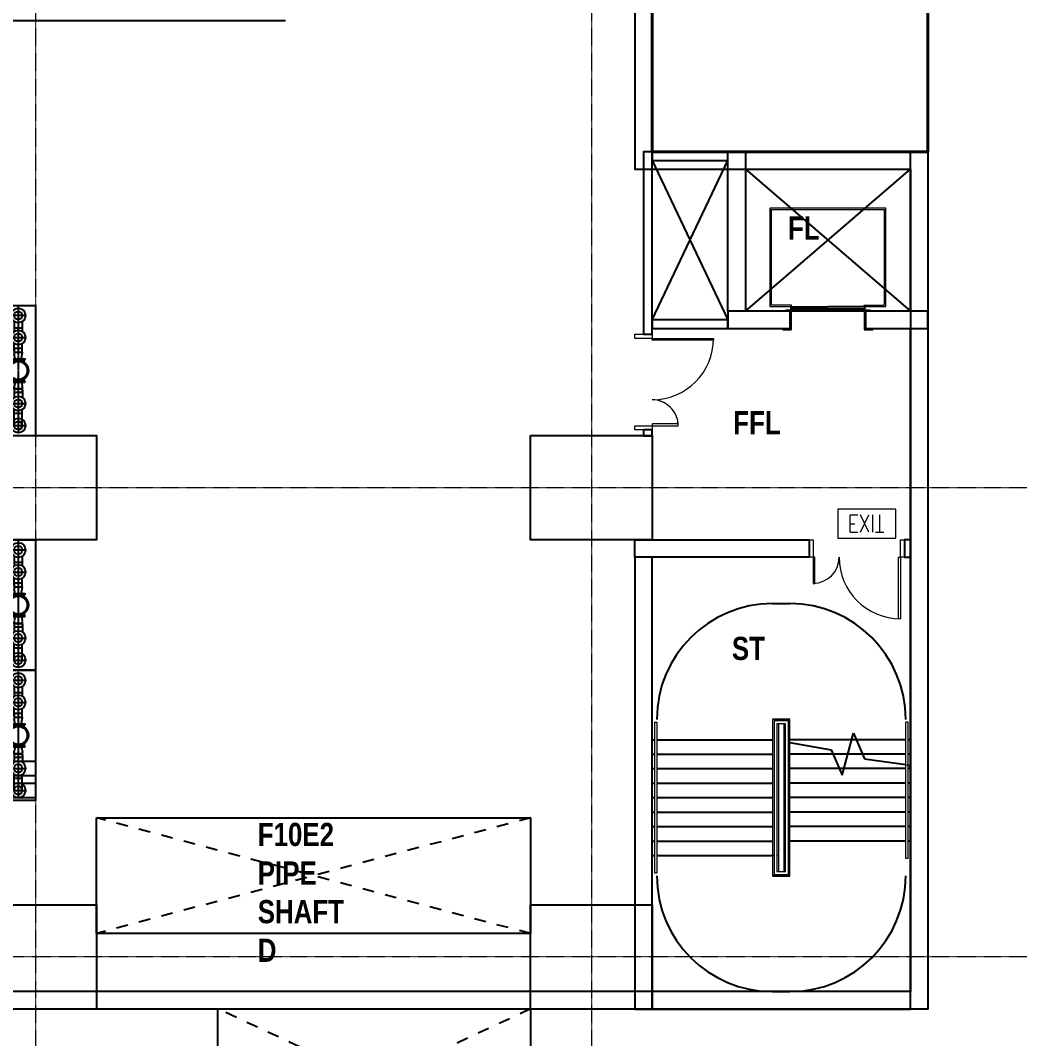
# Model space of a CAD drawing. Header units: millimetres. Extents: x -635893 to 717484, y -2208734 to -1510957.
# Drawn here: x -86708 to -69447, y -1640569 to -1622986 of the extents above; entities that cross this region are included whole.
import ezdxf
from ezdxf.enums import TextEntityAlignment as Align

# ---------------------------------------------------------------- set-up
doc = ezdxf.new("R2010")
doc.units = ezdxf.units.MM
for name, pattern in [('Hidden 2', [400, 200, -200]), ('IDA - Grid Line', [3500, 2000, -500, 500, -500]), ('XFM1Q40$0$CENTER2', [1.125, 0.75, -0.125, 0.125, -0.125])]:
    doc.linetypes.add(name, pattern=pattern)
for name, color, linetype in [('0-CHR-中溫', 30, 'Continuous'), ('0-CHS-中溫', 3, 'Continuous'), ('000_CTCI_CSA', 7, 'Continuous'), ('XFM1P40$0$$0$M-PIPE-TEXT-ARROR', 250, 'Continuous'), ('XFM1Q40$0$M-FOUN-LINE', 2, 'Continuous'), ('XFM1Q40$0$M-PIPE-CHWR13', 94, 'Continuous'), ('XFM1Q40$0$M-PIPE-CHWR13_CL', 93, 'XFM1Q40$0$CENTER2'), ('XFM1Q40$0$M-PIPE-CHWS5', 160, 'Continuous'), ('XFM1Q40$0$M-PIPE-CHWS5_CL', 161, 'XFM1Q40$0$CENTER2'), ('XFM1Q40$0$M-PIPE-VAVE', 2, 'Continuous'), ('XFM1Q40$0$M-PIPE-WWR28', 22, 'Continuous'), ('XFM1Q40$0$M-PIPE-WWS35', 10, 'Continuous')]:
    doc.layers.add(name, color=color, linetype=linetype)
for name, color, linetype, lineweight, true_color in [('A-_--------_-D0-2', 4, 'Continuous', 18, 0x00ffff), ('A-_DOOR----_E-1', 4, 'Continuous', 9, 0x00ffff), ('A-_RALG----_E1-1', 4, 'Continuous', 9, 0x00ffff), ('A-_RALG----_E3-1', 4, 'Continuous', 9, 0x00ffff)]:
    doc.layers.add(name, color=color, linetype=linetype, lineweight=lineweight, true_color=true_color)
doc.layers.add('A-_ANOTGRID_E', color=7, linetype='Continuous', lineweight=9)
doc.layers.add('A-_DOOR----_E', color=7, linetype='Continuous', lineweight=9)
doc.styles.add('Site Area', font='arial.ttf', dxfattribs={"width": 0.8})
doc.styles.add('XFM1P40$0$$0$aa-txt', font='isocp.shx', dxfattribs={"bigfont": 'chineset.shx'})
doc.styles.add('XFM1Q40$0$aa-txt', font='isocp.shx', dxfattribs={"bigfont": 'chineset.shx'})
doc.dimstyles.new('XFM1P40$0$$0$adim-200', dxfattribs={"dimscale": 200, "dimtxt": 0.3, "dimasz": 2.5, "dimexe": 0.1, "dimexo": 0.5, "dimgap": 0.15, "dimtad": 0, "dimdec": 4, "dimzin": 3, "dimdsep": 46, "dimtxsty": 'XFM1P40$0$$0$aa-txt', "dimcen": 2.5, "dimclrd": 256, "dimclre": 256, "dimclrt": 256, "dimadec": 0, "dimazin": 0, "dimtfac": 1, "dimtdec": 4, "dimtmove": 0, "dimatfit": 3, "dimfxl": 1, "dimtolj": 1, "dimtzin": 0, "dimarcsym": 0})

# ---------------------------------------------------------------- blocks, each defined once
blk = doc.blocks.new('IDA - F - DoubleUnbalanced - Swing - 1650L X 2200H - DOOR TYPE - FIRE RATING-8452598-PROBE 10B - LEVEL 6 LAYOUT PLAN')
at = {"layer": 'A-_DOOR----_E', "color": 252}
for p, q in [((-520, 150), (-450, 150)), ((-520, -150), (-520, 150)), ((-450, 150), (-450, -150)), ((1060, 150), (1130, 150)), ((1060, -150), (1060, 150)), ((1130, 150), (1130, -150)), ((-450, -150), (-520, -150)), ((-450, -150), (-450, -600)), ((-418, -150), (-450, -150)), ((-418, -600), (-418, -150)), ((1028, -150), (1060, -150)), ((1028, -1210), (1028, -150)), ((1060, -150), (1060, -1210)), ((1130, -150), (1060, -150)), ((-450, -600), (-418, -600)), ((1060, -1210), (1028, -1210))]:
    blk.add_line(p, q, dxfattribs=at)
for centre, radius, start, end in [((-450, -150), 450, 270, 0), ((-450, -150), 450, 270, 360), ((1060, -150), 1060, 180, 270), ((1060, -150), 1060, 180, 270)]:
    blk.add_arc(centre, radius, start, end, dxfattribs=at)
blk = doc.blocks.new('IDA - Exit Sign V2 - IDA - Exit Sign - One Side-9543781-2ND STOREY')
at = {"layer": 'A-_--------_-D0-2', "color": 252}
for p, q in [((-500, -650), (-500, -150)), ((-500, -150), (500, -150)), ((500, -150), (500, -650)), ((-290, -250), (-160, -250)), ((-290, -250), (-290, -550)), ((30, -250), (-110, -550)), ((-110, -250), (30, -550)), ((100, -250), (100, -550)), ((150, -250), (290, -250)), ((220, -250), (220, -550)), ((-290, -393), (-210, -393)), ((500, -650), (-500, -650)), ((-290, -550), (-160, -550))]:
    blk.add_line(p, q, dxfattribs=at)
blk = doc.blocks.new('IDA - Elevator Door - 1300L X 2200H - 2hr-13934193-FAB - LEVEL 4 LAYOUT PLAN')
at = {"layer": 'A-_DOOR----_E', "color": 252}
for p, q in [((-1000, 1930), (-1000, 230)), ((1000, 1930), (-1000, 1930)), ((-975, 1905), (975, 1905)), ((-975, 255), (-975, 1905)), ((975, 1905), (975, 255)), ((1000, 230), (1000, 1930)), ((-1000, 230), (-630, 230)), ((-630, 255), (-975, 255)), ((-650, 230), (0, 230)), ((0, 205), (-650, 205)), ((-650, 190), (-2, 190)), ((-630, 230), (-630, 255)), ((650, 230), (0, 230)), ((0, 205), (650, 205)), ((2, 190), (650, 190)), ((630, 255), (975, 255)), ((630, 230), (630, 255)), ((975, 230), (630, 230)), ((630, 230), (1000, 230)), ((730, 165), (-730, 165)), ((-730, 165), (-730, 155)), ((-630, 155), (-730, 155)), ((-730, 155), (-730, 150)), ((-2, 165), (-650, 165)), ((-630, -165), (-630, 155)), ((-630, 150), (630, 150)), ((650, 165), (2, 165)), ((730, 155), (630, 155)), ((630, 155), (630, -165)), ((730, 155), (730, 165)), ((730, 150), (730, 155)), ((-780, -150), (-780, -165)), ((-780, -165), (-780, -150)), ((-775, -170), (-635, -170)), ((635, -170), (775, -170)), ((780, -165), (780, -150)), ((780, -150), (780, -165))]:
    blk.add_line(p, q, dxfattribs=at)
for centre, start, end in [((-775, -165), 180, 270), ((-775, -165), 180, 255), ((-635, -165), 270, 360), ((635, -165), 180, 270), ((775, -165), 270, 360), ((775, -165), 285, 0)]:
    blk.add_arc(centre, 5, start, end, dxfattribs=at)
blk = doc.blocks.new('PIPE SHAFT')
at = {"color": 252, "linetype": 'Hidden 2'}
for p, q in [((140299, -1747012, 0), (132799, -1745012, 0)), ((140299, -1745012, 0), (132799, -1747012, 0)), ((140300, -1750812, 0), (134900, -1748313, 0)), ((140300, -1748313, 0), (134900, -1750812, 0))]:
    blk.add_line(p, q, dxfattribs=at)
at = {"color": 252, "elevation": 0}
for points in [[(132799, -1745012), (140299, -1745012), (140299, -1747012), (132799, -1747012)], [(134900, -1748313), (140300, -1748313), (140300, -1750812), (134900, -1750812)]]:
    blk.add_lwpolyline(points, close=True, dxfattribs=at)
at = {"color": 252, "insert": (135587, -1745099, 0), "char_height": 400, "attachment_point": 1, "style": 'Site Area'}
blk.add_mtext_dynamic_manual_height_columns('{\\fArial|b1|i0|c0|p34;F10E2\\PPIPE\\PSHAFT \\PD}', width=3359.3, gutter_width=24255, heights=[0], dxfattribs=at)
blk = doc.blocks.new('XFM1Q40$0$R5-4')
at = {"color": 30}
for p, q in [((-5.7, 0), (-5.7, -1.6)), ((-5.7, 0), (5.7, 0)), ((-7.1, -12.7), (-7.1, -10.4)), ((7.1, -12.7), (-7.1, -12.7)), ((-5.9, -3.6), (-6.9, -8.5)), ((5.7, 0), (5.7, -1.6)), ((5.9, -3.6), (6.9, -8.5)), ((7.1, -12.7), (7.1, -10.4))]:
    blk.add_line(p, q, dxfattribs=at)
for centre, start, end in [((2.9, -10.4), 168.8131, 180), ((-15.7, -1.6), 348.8131, 0), ((15.7, -1.6), 180, 191.1869), ((-2.9, -10.4), 0, 11.1869)]:
    blk.add_arc(centre, 10, start, end, dxfattribs=at)
blk = doc.blocks.new('MT WATER')
at = {"layer": 'XFM1Q40$0$M-FOUN-LINE', "elevation": 0}
blk.add_lwpolyline([(-108645, -1636457), (-108645, -1634207), (-108045, -1634207), (-108045, -1636457)], close=True, dxfattribs=at)
at = {"layer": 'XFM1Q40$0$M-PIPE-CHWR13', "color": 30}
for p, q in [((-108416, -1634994, 0), (-108416, -1634869, 0)), ((-108274, -1634994, 0), (-108274, -1634869, 0)), ((-108416, -1635669, 0), (-108416, -1635793, 0)), ((-108273, -1635669, 0), (-108273, -1635793, 0))]:
    blk.add_line(p, q, dxfattribs=at)
at = {"layer": 'XFM1Q40$0$M-PIPE-CHWR13', "color": 30, "elevation": 0}
for points in [[(-108416, -1635016), (-108274, -1635016), (-108274, -1634954), (-108416, -1634954)], [(-108273, -1635649), (-108416, -1635649), (-108416, -1635708), (-108273, -1635708)]]:
    blk.add_lwpolyline(points, close=True, dxfattribs=at)
at = {"layer": 'XFM1Q40$0$M-PIPE-CHWR13', "color": 30}
blk.add_circle((-108345, -1634762, 0), 70.7, dxfattribs=at)
at = {"layer": 'XFM1Q40$0$M-PIPE-CHWR13_CL'}
blk.add_line((-108345, -1634636, 0), (-108345, -1636025, 0), dxfattribs=at)
at = {"layer": 'XFM1Q40$0$M-PIPE-CHWR13_CL', "color": 30}
for p, q in [((-108459, -1634762, 0), (-108231, -1634762, 0)), ((-108459, -1635902, 0), (-108231, -1635902, 0))]:
    blk.add_line(p, q, dxfattribs=at)
at = {"layer": 'XFM1Q40$0$M-PIPE-CHWS5', "color": 3}
for p, q in [((-108416, -1634488, 0), (-108416, -1634658, 0)), ((-108416, -1634594, 0), (-108274, -1634594, 0)), ((-108274, -1634488, 0), (-108274, -1634658, 0)), ((-108416, -1636282, 0), (-108416, -1636012, 0)), ((-108274, -1636282, 0), (-108274, -1636012, 0)), ((-108416, -1636071, 0), (-108274, -1636071, 0))]:
    blk.add_line(p, q, dxfattribs=at)
for centre in [(-108345, -1634382, 0), (-108345, -1636282, 0)]:
    blk.add_circle(centre, 70.7, dxfattribs=at)
at = {"layer": 'XFM1Q40$0$M-PIPE-CHWS5_CL', "color": 3}
for p, q in [((-108345, -1634229, 0), (-108345, -1634636, 0)), ((-108206, -1634382, 0), (-108485, -1634382, 0)), ((-108345, -1636028, 0), (-108345, -1636394, 0)), ((-108487, -1636282, 0), (-108204, -1636282, 0))]:
    blk.add_line(p, q, dxfattribs=at)
at = {"layer": 'XFM1Q40$0$M-PIPE-VAVE', "elevation": 0}
for points in [[(-108231, -1635156), (-108459, -1635156), (-108459, -1635133), (-108231, -1635133)], [(-108450, -1635158), (-108450, -1635173), (-108240, -1635173), (-108240, -1635158)], [(-108231, -1635508), (-108459, -1635508), (-108459, -1635532), (-108231, -1635532)], [(-108450, -1635506), (-108450, -1635491), (-108240, -1635491), (-108240, -1635506)]]:
    blk.add_lwpolyline(points, close=True, dxfattribs=at)
at = {"layer": 'XFM1Q40$0$M-PIPE-VAVE'}
for centre, radius in [((-108345, -1634382, 0), 127), ((-108345, -1634762, 0), 127), ((-108345, -1635332, 0), 175), ((-108345, -1635332, 0), 156), ((-108345, -1635902, 0), 127), ((-108345, -1636282, 0), 127)]:
    blk.add_circle(centre, radius, dxfattribs=at)
at = {"layer": 'XFM1Q40$0$M-PIPE-WWR28', "color": 30}
blk.add_line((-108274, -1634762, 0), (-108274, -1634762, 0), dxfattribs=at)
blk.add_circle((-108345, -1635902, 0), 70.7, dxfattribs=at)
at = {"layer": 'XFM1Q40$0$M-PIPE-WWS35'}
blk.add_arc((-108345, -1636282, 0), 70.7, 270, 90, dxfattribs=at)
at = {"layer": 'XFM1Q40$0$M-PIPE-CHWR13', "color": 30, "xscale": 10, "yscale": 10, "zscale": 10, "rotation": 180}
blk.add_blockref('XFM1Q40$0$R5-4', (-108345, -1635143, 0), dxfattribs=at)
at = {"layer": 'XFM1Q40$0$M-PIPE-CHWR13', "xscale": -10, "yscale": 10, "zscale": 10}
blk.add_blockref('XFM1Q40$0$R5-4', (-108344, -1635522, 0), dxfattribs=at)
at = {"layer": 'XFM1Q40$0$M-FOUN-LINE', "style": 'XFM1Q40$0$aa-txt', "width": 0.8}
blk.add_text('150A', height=75, rotation=270, dxfattribs=at).set_placement((-108591, -1636212, 0), align=Align.MIDDLE_CENTER)
blk = doc.blocks.new('LT WATER')
at = {"color": 4}
for p, q in [((-108416, -1632766, 0), (-108274, -1632766, 0)), ((-108416, -1632766, 0), (-108416, -1632788, 0)), ((-108404, -1632857, 0), (-108414, -1632808, 0)), ((-108402, -1632893, 0), (-108402, -1632876, 0)), ((-108288, -1632893, 0), (-108402, -1632893, 0)), ((-108288, -1632893, 0), (-108288, -1632876, 0)), ((-108286, -1632857, 0), (-108276, -1632808, 0)), ((-108274, -1632766, 0), (-108274, -1632788, 0)), ((-108415, -1633399, 0), (-108415, -1633377, 0)), ((-108415, -1633399, 0), (-108273, -1633399, 0)), ((-108403, -1633308, 0), (-108413, -1633357, 0)), ((-108401, -1633272, 0), (-108401, -1633289, 0)), ((-108287, -1633272, 0), (-108401, -1633272, 0)), ((-108287, -1633272, 0), (-108287, -1633289, 0)), ((-108285, -1633308, 0), (-108275, -1633357, 0)), ((-108273, -1633399, 0), (-108273, -1633377, 0))]:
    blk.add_line(p, q, dxfattribs=at)
for centre, start, end in [((-108316, -1632788, 0), 180, 191.1869), ((-108502, -1632876, 0), 0, 11.1869), ((-108188, -1632876, 0), 168.8131, 180), ((-108374, -1632788, 0), 348.8131, 0), ((-108315, -1633377, 0), 168.8131, 180), ((-108501, -1633289, 0), 348.8131, 0), ((-108187, -1633289, 0), 180, 191.1869), ((-108373, -1633377, 0), 0, 11.1869)]:
    blk.add_arc(centre, 100, start, end, dxfattribs=at)
at = {"layer": 'XFM1Q40$0$M-FOUN-LINE', "elevation": 0}
blk.add_lwpolyline([(-108645, -1634207), (-108645, -1631957), (-108045, -1631957), (-108045, -1634207)], close=True, dxfattribs=at)
at = {"layer": 'XFM1Q40$0$M-PIPE-CHWR13', "color": 4}
for p, q in [((-108416, -1632744, 0), (-108416, -1632619, 0)), ((-108274, -1632744, 0), (-108274, -1632619, 0)), ((-108416, -1633419, 0), (-108416, -1633543, 0)), ((-108273, -1633419, 0), (-108273, -1633543, 0))]:
    blk.add_line(p, q, dxfattribs=at)
at = {"layer": 'XFM1Q40$0$M-PIPE-CHWR13', "color": 4, "elevation": 0}
for points in [[(-108416, -1632766), (-108274, -1632766), (-108274, -1632704), (-108416, -1632704)], [(-108273, -1633399), (-108416, -1633399), (-108416, -1633458), (-108273, -1633458)]]:
    blk.add_lwpolyline(points, close=True, dxfattribs=at)
at = {"layer": 'XFM1Q40$0$M-PIPE-CHWR13', "color": 4}
blk.add_circle((-108345, -1632512, 0), 70.7, dxfattribs=at)
at = {"layer": 'XFM1Q40$0$M-PIPE-CHWR13_CL', "color": 4}
for p, q in [((-108459, -1632512, 0), (-108231, -1632512, 0)), ((-108345, -1632386, 0), (-108345, -1633775, 0)), ((-108459, -1633652, 0), (-108231, -1633652, 0))]:
    blk.add_line(p, q, dxfattribs=at)
at = {"layer": 'XFM1Q40$0$M-PIPE-CHWS5'}
for p, q in [((-108416, -1632238, 0), (-108416, -1632408, 0)), ((-108416, -1632344, 0), (-108274, -1632344, 0)), ((-108274, -1632238, 0), (-108274, -1632408, 0)), ((-108416, -1634032, 0), (-108416, -1633762, 0)), ((-108274, -1634032, 0), (-108274, -1633762, 0)), ((-108416, -1633821, 0), (-108274, -1633821, 0))]:
    blk.add_line(p, q, dxfattribs=at)
for centre in [(-108345, -1632132, 0), (-108345, -1634032, 0)]:
    blk.add_circle(centre, 70.7, dxfattribs=at)
at = {"layer": 'XFM1Q40$0$M-PIPE-CHWS5_CL'}
for p, q in [((-108345, -1631979, 0), (-108345, -1632386, 0)), ((-108206, -1632132, 0), (-108485, -1632132, 0)), ((-108345, -1633778, 0), (-108345, -1634144, 0)), ((-108487, -1634032, 0), (-108204, -1634032, 0))]:
    blk.add_line(p, q, dxfattribs=at)
at = {"layer": 'XFM1Q40$0$M-PIPE-VAVE', "elevation": 0}
for points in [[(-108231, -1632906), (-108459, -1632906), (-108459, -1632883), (-108231, -1632883)], [(-108450, -1632908), (-108450, -1632923), (-108240, -1632923), (-108240, -1632908)], [(-108450, -1633256), (-108450, -1633241), (-108240, -1633241), (-108240, -1633256)], [(-108231, -1633258), (-108459, -1633258), (-108459, -1633282), (-108231, -1633282)]]:
    blk.add_lwpolyline(points, close=True, dxfattribs=at)
at = {"layer": 'XFM1Q40$0$M-PIPE-VAVE'}
for centre, radius in [((-108345, -1632132, 0), 127), ((-108345, -1632512, 0), 127), ((-108345, -1633082, 0), 175), ((-108345, -1633082, 0), 156), ((-108345, -1633652, 0), 127), ((-108345, -1634032, 0), 127)]:
    blk.add_circle(centre, radius, dxfattribs=at)
at = {"layer": 'XFM1Q40$0$M-PIPE-WWR28'}
blk.add_line((-108274, -1632512, 0), (-108274, -1632512, 0), dxfattribs=at)
at = {"layer": 'XFM1Q40$0$M-PIPE-WWR28', "color": 4}
blk.add_circle((-108345, -1633652, 0), 70.7, dxfattribs=at)
at = {"layer": 'XFM1Q40$0$M-FOUN-LINE', "style": 'XFM1Q40$0$aa-txt', "width": 0.8}
blk.add_text('100A', height=75, rotation=270, dxfattribs=at).set_placement((-108591, -1633962, 0), align=Align.MIDDLE_CENTER)
blk = doc.blocks.new('HT WATER')
at = {"color": 6}
for p, q in [((-108416, -1628716, 0), (-108274, -1628716, 0)), ((-108416, -1628716, 0), (-108416, -1628738, 0)), ((-108404, -1628807, 0), (-108414, -1628758, 0)), ((-108402, -1628843, 0), (-108402, -1628826, 0)), ((-108288, -1628843, 0), (-108402, -1628843, 0)), ((-108288, -1628843, 0), (-108288, -1628826, 0)), ((-108286, -1628807, 0), (-108276, -1628758, 0)), ((-108274, -1628716, 0), (-108274, -1628738, 0)), ((-108415, -1629349, 0), (-108415, -1629327, 0)), ((-108415, -1629349, 0), (-108273, -1629349, 0)), ((-108403, -1629258, 0), (-108413, -1629307, 0)), ((-108401, -1629222, 0), (-108401, -1629239, 0)), ((-108287, -1629222, 0), (-108401, -1629222, 0)), ((-108287, -1629222, 0), (-108287, -1629239, 0)), ((-108285, -1629258, 0), (-108275, -1629307, 0)), ((-108273, -1629349, 0), (-108273, -1629327, 0))]:
    blk.add_line(p, q, dxfattribs=at)
for centre, start, end in [((-108316, -1628738, 0), 180, 191.1869), ((-108502, -1628826, 0), 0, 11.1869), ((-108188, -1628826, 0), 168.8131, 180), ((-108374, -1628738, 0), 348.8131, 0), ((-108315, -1629327, 0), 168.8131, 180), ((-108501, -1629239, 0), 348.8131, 0), ((-108187, -1629239, 0), 180, 191.1869), ((-108373, -1629327, 0), 0, 11.1869)]:
    blk.add_arc(centre, 100, start, end, dxfattribs=at)
at = {"layer": 'XFM1Q40$0$M-FOUN-LINE', "elevation": 0}
blk.add_lwpolyline([(-108645, -1630157), (-108645, -1627907), (-108045, -1627907), (-108045, -1630157)], close=True, dxfattribs=at)
at = {"layer": 'XFM1Q40$0$M-PIPE-CHWR13', "color": 6}
for p, q in [((-108416, -1628694, 0), (-108416, -1628569, 0)), ((-108274, -1628694, 0), (-108274, -1628569, 0)), ((-108416, -1629369, 0), (-108416, -1629493, 0)), ((-108273, -1629369, 0), (-108273, -1629493, 0))]:
    blk.add_line(p, q, dxfattribs=at)
at = {"layer": 'XFM1Q40$0$M-PIPE-CHWR13', "color": 6, "elevation": 0}
for points in [[(-108416, -1628716), (-108274, -1628716), (-108274, -1628654), (-108416, -1628654)], [(-108273, -1629349), (-108416, -1629349), (-108416, -1629408), (-108273, -1629408)]]:
    blk.add_lwpolyline(points, close=True, dxfattribs=at)
at = {"layer": 'XFM1Q40$0$M-PIPE-CHWR13', "color": 6}
blk.add_circle((-108345, -1628462, 0), 70.7, dxfattribs=at)
at = {"layer": 'XFM1Q40$0$M-PIPE-CHWR13_CL', "color": 6}
for p, q in [((-108459, -1628462, 0), (-108231, -1628462, 0)), ((-108345, -1628336, 0), (-108345, -1629725, 0)), ((-108459, -1629602, 0), (-108231, -1629602, 0))]:
    blk.add_line(p, q, dxfattribs=at)
at = {"layer": 'XFM1Q40$0$M-PIPE-CHWS5', "color": 1}
for p, q in [((-108416, -1628188, 0), (-108416, -1628358, 0)), ((-108416, -1628294, 0), (-108274, -1628294, 0)), ((-108274, -1628188, 0), (-108274, -1628358, 0)), ((-108416, -1629982, 0), (-108416, -1629712, 0)), ((-108274, -1629982, 0), (-108274, -1629712, 0)), ((-108416, -1629771, 0), (-108274, -1629771, 0))]:
    blk.add_line(p, q, dxfattribs=at)
for centre in [(-108345, -1628082, 0), (-108345, -1629982, 0)]:
    blk.add_circle(centre, 70.7, dxfattribs=at)
at = {"layer": 'XFM1Q40$0$M-PIPE-CHWS5_CL', "color": 1}
for p, q in [((-108345, -1627929, 0), (-108345, -1628336, 0)), ((-108206, -1628082, 0), (-108485, -1628082, 0)), ((-108345, -1629728, 0), (-108345, -1630094, 0)), ((-108487, -1629982, 0), (-108204, -1629982, 0))]:
    blk.add_line(p, q, dxfattribs=at)
at = {"layer": 'XFM1Q40$0$M-PIPE-VAVE', "elevation": 0}
for points in [[(-108231, -1628856), (-108459, -1628856), (-108459, -1628833), (-108231, -1628833)], [(-108450, -1628858), (-108450, -1628873), (-108240, -1628873), (-108240, -1628858)], [(-108450, -1629206), (-108450, -1629191), (-108240, -1629191), (-108240, -1629206)], [(-108231, -1629208), (-108459, -1629208), (-108459, -1629232), (-108231, -1629232)]]:
    blk.add_lwpolyline(points, close=True, dxfattribs=at)
at = {"layer": 'XFM1Q40$0$M-PIPE-VAVE', "color": 2}
for centre in [(-108345, -1628082, 0), (-108345, -1629982, 0)]:
    blk.add_circle(centre, 127, dxfattribs=at)
at = {"layer": 'XFM1Q40$0$M-PIPE-VAVE'}
for centre, radius in [((-108345, -1628462, 0), 127), ((-108345, -1629032, 0), 175), ((-108345, -1629032, 0), 156), ((-108345, -1629602, 0), 127)]:
    blk.add_circle(centre, radius, dxfattribs=at)
at = {"layer": 'XFM1Q40$0$M-PIPE-WWR28'}
blk.add_line((-108274, -1628462, 0), (-108274, -1628462, 0), dxfattribs=at)
at = {"layer": 'XFM1Q40$0$M-PIPE-WWR28', "color": 6}
blk.add_circle((-108345, -1629602, 0), 70.7, dxfattribs=at)
at = {"layer": 'XFM1Q40$0$M-PIPE-WWS35', "color": 1}
blk.add_arc((-108345, -1629982, 0), 70.7, 270, 90, dxfattribs=at)
at = {"layer": 'XFM1Q40$0$M-FOUN-LINE', "style": 'XFM1Q40$0$aa-txt', "width": 0.8}
blk.add_text('100A', height=75, rotation=270, dxfattribs=at).set_placement((-108591, -1629912, 0), align=Align.MIDDLE_CENTER)

msp = doc.modelspace()

# ---------------------------------------------------------------- linework, layer by layer
at = {"color": 252}
for p, q in [((-75794.682, -1625407.028, 0), (-74485.145, -1628157.212, 0)), ((-75794.682, -1628157.212, 0), (-74485.154, -1625407.028, 0)), ((-74185.145, -1628007.216, 0), (-71335.063, -1625557.404, 0)), ((-74185.144, -1625557.403, 0), (-71335.054, -1628007.217, 0)), ((-73715.063, -1633056.825, 0), (-73415.063, -1633056.825, 0)), ((-73415.063, -1635056.825, 0), (-73715.062, -1635056.825, 0)), ((-72512.12, -1636019.047, 0), (-72318.005, -1635294.603, 0)), ((-72318.005, -1635294.603, 0), (-72125.285, -1635734.471, 0)), ((-75795.062, -1635406.825, 0), (-75755.062, -1635406.825, 0)), ((-75715.062, -1635406.825, 0), (-73715.062, -1635406.825, 0)), ((-71415.063, -1635406.825, 0), (-73415.063, -1635406.825, 0)), ((-73415.063, -1635455.863, 0), (-72704.84, -1635579.179, 0)), ((-72268.837, -1635406.825, 0), (-72348.075, -1635406.825, 0)), ((-71335.063, -1635406.825, 0), (-71375.063, -1635406.825, 0)), ((-75795.062, -1635656.825, 0), (-75755.062, -1635656.825, 0)), ((-75715.062, -1635656.825, 0), (-73715.062, -1635656.825, 0)), ((-71415.063, -1635656.825, 0), (-73415.063, -1635656.825, 0)), ((-72704.84, -1635579.179, 0), (-72512.12, -1636019.047, 0)), ((-72159.304, -1635656.825, 0), (-72415.063, -1635656.825, 0)), ((-71335.063, -1635656.825, 0), (-71375.063, -1635656.825, 0)), ((-72125.285, -1635734.471, 0), (-71415.063, -1635836.351, 0)), ((-71375.063, -1635847.069, 0), (-71335.063, -1635857.787, 0)), ((-75795.062, -1635906.825, 0), (-75755.062, -1635906.825, 0)), ((-75715.062, -1635906.825, 0), (-73715.062, -1635906.825, 0)), ((-71415.063, -1635906.825, 0), (-73415.063, -1635906.825, 0)), ((-72482.05, -1635906.825, 0), (-72561.288, -1635906.825, 0)), ((-71335.063, -1635906.825, 0), (-71375.063, -1635906.825, 0)), ((-75795.062, -1636156.825, 0), (-75755.062, -1636156.825, 0)), ((-75715.062, -1636156.825, 0), (-73715.062, -1636156.825, 0)), ((-71415.063, -1636156.825, 0), (-73415.063, -1636156.825, 0)), ((-71335.063, -1636156.825, 0), (-71375.063, -1636156.825, 0)), ((-75795.062, -1636406.825, 0), (-75755.062, -1636406.825, 0)), ((-75715.062, -1636406.825, 0), (-73715.062, -1636406.825, 0)), ((-71415.063, -1636406.825, 0), (-73415.063, -1636406.825, 0)), ((-71335.063, -1636406.825, 0), (-71375.063, -1636406.825, 0)), ((-75795.062, -1636656.825, 0), (-75755.062, -1636656.825, 0)), ((-75715.062, -1636656.825, 0), (-73715.062, -1636656.825, 0)), ((-71415.063, -1636656.825, 0), (-73415.063, -1636656.825, 0)), ((-71335.063, -1636656.825, 0), (-71375.063, -1636656.825, 0)), ((-75795.062, -1636906.825, 0), (-75755.062, -1636906.825, 0)), ((-75715.062, -1636906.825, 0), (-73715.062, -1636906.825, 0)), ((-71415.063, -1636906.825, 0), (-73415.063, -1636906.825, 0)), ((-71335.063, -1636906.825, 0), (-71375.063, -1636906.825, 0)), ((-75795.062, -1637156.825, 0), (-75755.062, -1637156.825, 0)), ((-75715.062, -1637156.825, 0), (-73715.062, -1637156.825, 0)), ((-71415.063, -1637156.825, 0), (-73415.063, -1637156.825, 0)), ((-71335.063, -1637156.825, 0), (-71375.063, -1637156.825, 0)), ((-75795.062, -1637406.825, 0), (-75755.062, -1637406.825, 0)), ((-75715.062, -1637406.825, 0), (-73715.062, -1637406.825, 0)), ((-73715.062, -1637756.825, 0), (-73415.063, -1637756.825, 0)), ((-73415.063, -1637756.825, 0), (-73715.062, -1637756.825, 0)), ((-73715.063, -1639756.825, 0), (-73415.063, -1639756.825, 0))]:
    msp.add_line(p, q, dxfattribs=at)
at = {"color": 252, "lineweight": 40, "elevation": 0}
msp.add_lwpolyline([(-71035.067, -1619207.217), (-75795.061, -1619207.217), (-75795.061, -1625257.404), (-71035.067, -1625257.404)], close=True, dxfattribs=at)
at = {"color": 252, "elevation": 0}
for points in [[(-75944.687, -1628407.217), (-75794.682, -1628407.217), (-75794.682, -1625257.024), (-75944.687, -1625257.024)], [(-75795.063, -1625257.024), (-75795.063, -1625407.028), (-74485.154, -1625407.028), (-74485.154, -1625257.024)], [(-74485.154, -1625257.028), (-74185.154, -1625257.028), (-74185.15, -1628007.03), (-74485.15, -1628007.03)], [(-71335.058, -1625257.404), (-74185.144, -1625257.403), (-74185.144, -1625557.403), (-71335.058, -1625557.404)], [(-71335.063, -1625257.216), (-71035.063, -1625257.216), (-71035.059, -1628007.217), (-71335.059, -1628007.217)], [(-73410.104, -1628007.217), (-74485.145, -1628007.216), (-74485.145, -1628307.216), (-73410.104, -1628307.217)], [(-71035.062, -1628007.217), (-72110.104, -1628007.217), (-72110.104, -1628307.217), (-71035.063, -1628307.217)], [(-75795.063, -1628157.212), (-75795.063, -1628307.216), (-74485.145, -1628307.216), (-74485.145, -1628157.212)], [(-71035.062, -1628307.217), (-71035.063, -1640056.825), (-71335.063, -1640056.825), (-71335.062, -1628307.217)], [(-75944.687, -1630157.217), (-75794.682, -1630157.217), (-75794.682, -1630057.217), (-75944.687, -1630057.217)], [(-87495.061, -1630156.826), (-85395.061, -1630156.826), (-85395.061, -1631956.826), (-87495.061, -1631956.826)], [(-77895.061, -1630156.826), (-75795.061, -1630156.826), (-75795.061, -1631956.826), (-77895.061, -1631956.826)], [(-76095.062, -1632257.217), (-76095.062, -1631957.217), (-73085.063, -1631957.215), (-73085.063, -1632257.215)], [(-71335.063, -1631957.215), (-71435.063, -1631957.215), (-71435.063, -1632257.215), (-71335.063, -1632257.215)], [(-76095.061, -1632257.217), (-76095.062, -1640056.825), (-75795.062, -1640056.825), (-75795.061, -1632257.217)], [(-87495.061, -1638256.826), (-85395.061, -1638256.826), (-85395.061, -1640056.826), (-87495.061, -1640056.826)], [(-77895.061, -1638256.826), (-75795.061, -1638256.826), (-75795.061, -1640056.826), (-77895.061, -1640056.826)], [(-71335.063, -1640056.827), (-71335.063, -1639756.827), (-75795.062, -1639756.825), (-75795.062, -1640056.825)]]:
    msp.add_lwpolyline(points, close=True, dxfattribs=at)
at = {"color": 252}
for centre, start, end in [((-73715.062, -1635056.825, 0), 90, 180), ((-73415.063, -1635056.825, 0), 0, 90), ((-73715.062, -1637756.825, 0), 180, 270), ((-73415.063, -1637756.825, 0), 270, 0)]:
    msp.add_arc(centre, 2000, start, end, dxfattribs=at)
at = {"layer": '0-CHR-中溫', "ltscale": 1000}
for p, q in [((-122075.359, -1635775.999, 0), (-86445.061, -1635775.999, 0)), ((-122075.359, -1636025.999, 0), (-86445.061, -1636025.999, 0))]:
    msp.add_line(p, q, dxfattribs=at)
at = {"layer": '0-CHS-中溫', "ltscale": 1000}
for p, q in [((-122075.359, -1636156.544, 0), (-86435.986, -1636156.544, 0)), ((-122075.359, -1636406.544, 0), (-86435.986, -1636406.544, 0))]:
    msp.add_line(p, q, dxfattribs=at)
at = {"layer": '000_CTCI_CSA', "color": 252, "elevation": 0}
for points in [[(-162744.855, -1589068.065), (-164894.926, -1589067.614), (-164895.061, -1546157.217), (-94995.508, -1546157.61), (-94995.508, -1561947.532), (-87795.059, -1561947.534), (-87795.062, -1570157.61), (-85395.061, -1570157.61), (-85395.061, -1606157.61), (-75795.059, -1606157.61), (-75795.061, -1625257.404), (-71035.061, -1625257.403), (-71035.063, -1640056.825), (-145095.508, -1640056.826), (-145095.061, -1606156.826)], [(-162744.855, -1588767.609), (-164594.927, -1588767.614), (-164595.06, -1546457.219), (-95295.508, -1546457.608), (-95295.508, -1562247.532), (-88095.06, -1562247.534), (-88095.062, -1570457.61), (-85695.061, -1570457.61), (-85695.061, -1606457.61), (-76095.059, -1606457.61), (-76095.061, -1625557.404), (-71335.061, -1625557.403), (-71335.062, -1639756.825), (-144795.508, -1639756.826), (-144795.506, -1606156.826)]]:
    msp.add_lwpolyline(points, dxfattribs=at)
at = {"layer": 'A-_ANOTGRID_E', "color": 252, "linetype": 'IDA - Grid Line', "ltscale": 0.005}
for p, q in [((-86445.061, -1526391.026, 0), (-86445.061, -1656232.232, 0)), ((-76845.061, -1526391.026, 0), (-76845.061, -1656232.232, 0)), ((-54960.328, -1631056.826, 0), (-189425.313, -1631056.826, 0)), ((-54960.328, -1639156.826, 0), (-189425.313, -1639156.826, 0))]:
    msp.add_line(p, q, dxfattribs=at)
at = {"layer": 'A-_RALG----_E1-1', "color": 252}
for p, q in [((-75755.062, -1635105.97, 0), (-75715.062, -1635105.97, 0)), ((-75755.062, -1635105.97, 0), (-75755.062, -1635155.97, 0)), ((-75755.062, -1635155.97, 0), (-75755.062, -1637405.97, 0)), ((-75715.062, -1635105.97, 0), (-75715.062, -1635155.97, 0)), ((-75715.062, -1635155.97, 0), (-75715.062, -1637405.97, 0)), ((-71375.063, -1635106.825, 0), (-71415.063, -1635106.825, 0)), ((-71415.063, -1635406.825, 0), (-71415.063, -1635106.825, 0)), ((-71375.063, -1635406.825, 0), (-71375.063, -1635106.825, 0)), ((-71415.063, -1635836.351, 0), (-71415.063, -1635406.825, 0)), ((-71375.063, -1635847.069, 0), (-71375.063, -1635406.825, 0)), ((-71415.063, -1635836.351, 0), (-71375.063, -1635847.069, 0)), ((-71415.063, -1637406.825, 0), (-71415.063, -1635836.351, 0)), ((-71375.063, -1637406.825, 0), (-71375.063, -1635847.069, 0)), ((-75755.062, -1637405.97, 0), (-75755.062, -1637705.97, 0)), ((-75715.062, -1637405.97, 0), (-75715.062, -1637705.97, 0)), ((-71415.063, -1637456.825, 0), (-71415.063, -1637406.825, 0)), ((-71375.063, -1637456.825, 0), (-71415.063, -1637456.825, 0)), ((-71375.063, -1637456.825, 0), (-71375.063, -1637406.825, 0)), ((-75755.062, -1637705.97, 0), (-75715.062, -1637705.97, 0))]:
    msp.add_line(p, q, dxfattribs=at)
at = {"layer": 'A-_RALG----_E3-1', "color": 252}
for p, q in [((-73715.062, -1635056.825, 0), (-73715.062, -1635156.825, 0)), ((-73415.063, -1635056.825, 0), (-73715.062, -1635056.825, 0)), ((-73715.062, -1635156.825, 0), (-73715.062, -1635406.825, 0)), ((-73690.062, -1635081.825, 0), (-73690.062, -1635156.825, 0)), ((-73440.063, -1635081.825, 0), (-73690.062, -1635081.825, 0)), ((-73690.062, -1635156.825, 0), (-73690.062, -1635406.825, 0)), ((-73640.062, -1635131.825, 0), (-73640.062, -1635156.825, 0)), ((-73490.063, -1635131.825, 0), (-73640.062, -1635131.825, 0)), ((-73640.062, -1635156.825, 0), (-73640.062, -1635406.825, 0)), ((-73615.062, -1635131.825, 0), (-73615.062, -1635156.825, 0)), ((-73615.062, -1635156.825, 0), (-73615.062, -1635406.825, 0)), ((-73515.063, -1635406.825, 0), (-73515.063, -1635131.825, 0)), ((-73490.063, -1635406.825, 0), (-73490.063, -1635131.825, 0)), ((-73440.063, -1635406.825, 0), (-73440.063, -1635081.825, 0)), ((-73415.063, -1635406.825, 0), (-73415.063, -1635056.825, 0)), ((-73715.062, -1635406.825, 0), (-73715.062, -1637406.825, 0)), ((-73690.062, -1635406.825, 0), (-73690.062, -1637406.825, 0)), ((-73640.062, -1635406.825, 0), (-73640.062, -1637406.825, 0)), ((-73615.062, -1635406.825, 0), (-73615.062, -1637406.825, 0)), ((-73490.063, -1635406.825, 0), (-73515.063, -1635406.825, 0)), ((-73515.063, -1635455.863, 0), (-73515.063, -1635406.825, 0)), ((-73515.063, -1635406.825, 0), (-73490.063, -1635406.825, 0)), ((-73515.063, -1635455.863, 0), (-73490.063, -1635455.863, 0)), ((-73515.063, -1637406.825, 0), (-73515.063, -1635455.863, 0)), ((-73515.063, -1635455.863, 0), (-73490.063, -1635455.863, 0)), ((-73515.063, -1637406.825, 0), (-73515.063, -1635455.863, 0)), ((-73485.063, -1635406.825, 0), (-73490.063, -1635406.825, 0)), ((-73490.063, -1635455.863, 0), (-73490.063, -1635406.825, 0)), ((-73490.063, -1635406.825, 0), (-73485.063, -1635406.825, 0)), ((-73490.063, -1635455.863, 0), (-73485.063, -1635455.863, 0)), ((-73490.063, -1635455.863, 0), (-73485.063, -1635455.863, 0)), ((-73490.063, -1635455.863, 0), (-73485.063, -1635455.863, 0)), ((-73490.063, -1637406.825, 0), (-73490.063, -1635455.863, 0)), ((-73490.063, -1635455.863, 0), (-73485.063, -1635455.863, 0)), ((-73490.063, -1635455.863, 0), (-73485.063, -1635455.863, 0)), ((-73490.063, -1635455.863, 0), (-73485.063, -1635455.863, 0)), ((-73490.063, -1637406.825, 0), (-73490.063, -1635455.863, 0)), ((-73440.063, -1635406.825, 0), (-73445.063, -1635406.825, 0)), ((-73445.063, -1635406.825, 0), (-73440.063, -1635406.825, 0)), ((-73445.063, -1635455.863, 0), (-73440.063, -1635455.863, 0)), ((-73445.063, -1635455.863, 0), (-73440.063, -1635455.863, 0)), ((-73445.063, -1635455.863, 0), (-73440.063, -1635455.863, 0)), ((-73445.063, -1635455.863, 0), (-73440.063, -1635455.863, 0)), ((-73445.063, -1635455.863, 0), (-73440.063, -1635455.863, 0)), ((-73445.063, -1635455.863, 0), (-73440.063, -1635455.863, 0)), ((-73415.063, -1635406.825, 0), (-73440.063, -1635406.825, 0)), ((-73440.063, -1635455.863, 0), (-73440.063, -1635406.825, 0)), ((-73440.063, -1635406.825, 0), (-73415.063, -1635406.825, 0)), ((-73440.063, -1635455.863, 0), (-73415.063, -1635455.863, 0)), ((-73440.063, -1637406.825, 0), (-73440.063, -1635455.863, 0)), ((-73440.063, -1635455.863, 0), (-73415.063, -1635455.863, 0)), ((-73440.063, -1637406.825, 0), (-73440.063, -1635455.863, 0)), ((-73415.063, -1635455.863, 0), (-73415.063, -1635406.825, 0)), ((-73415.063, -1637406.825, 0), (-73415.063, -1635455.863, 0)), ((-73415.063, -1637406.825, 0), (-73415.063, -1635455.863, 0)), ((-73715.062, -1637406.825, 0), (-73690.062, -1637406.825, 0)), ((-73715.062, -1637406.825, 0), (-73715.062, -1637756.825, 0)), ((-73690.062, -1637406.825, 0), (-73715.062, -1637406.825, 0)), ((-73715.062, -1637406.825, 0), (-73715.062, -1637756.825, 0)), ((-73690.062, -1637406.825, 0), (-73715.062, -1637406.825, 0)), ((-73690.062, -1637406.825, 0), (-73685.062, -1637406.825, 0)), ((-73690.062, -1637406.825, 0), (-73690.062, -1637731.825, 0)), ((-73685.062, -1637406.825, 0), (-73690.062, -1637406.825, 0)), ((-73690.062, -1637406.825, 0), (-73690.062, -1637731.825, 0)), ((-73685.062, -1637406.825, 0), (-73690.062, -1637406.825, 0)), ((-73645.062, -1637406.825, 0), (-73640.062, -1637406.825, 0)), ((-73640.062, -1637406.825, 0), (-73645.062, -1637406.825, 0)), ((-73640.062, -1637406.825, 0), (-73645.062, -1637406.825, 0)), ((-73640.062, -1637406.825, 0), (-73615.062, -1637406.825, 0)), ((-73615.062, -1637406.825, 0), (-73640.062, -1637406.825, 0)), ((-73640.062, -1637406.825, 0), (-73640.062, -1637681.825, 0)), ((-73615.062, -1637406.825, 0), (-73640.062, -1637406.825, 0)), ((-73640.062, -1637406.825, 0), (-73640.062, -1637681.825, 0)), ((-73615.062, -1637406.825, 0), (-73615.062, -1637681.825, 0)), ((-73615.062, -1637406.825, 0), (-73615.062, -1637681.825, 0)), ((-73515.063, -1637681.825, 0), (-73515.063, -1637406.825, 0)), ((-73515.063, -1637681.825, 0), (-73515.063, -1637406.825, 0)), ((-73490.063, -1637681.825, 0), (-73490.063, -1637406.825, 0)), ((-73490.063, -1637681.825, 0), (-73490.063, -1637406.825, 0)), ((-73440.063, -1637731.825, 0), (-73440.063, -1637406.825, 0)), ((-73440.063, -1637731.825, 0), (-73440.063, -1637406.825, 0)), ((-73415.063, -1637756.825, 0), (-73415.063, -1637406.825, 0)), ((-73415.063, -1637756.825, 0), (-73415.063, -1637406.825, 0)), ((-73715.062, -1637756.825, 0), (-73415.063, -1637756.825, 0)), ((-73715.062, -1637756.825, 0), (-73415.063, -1637756.825, 0)), ((-73690.062, -1637731.825, 0), (-73440.063, -1637731.825, 0)), ((-73690.062, -1637731.825, 0), (-73440.063, -1637731.825, 0)), ((-73640.062, -1637681.825, 0), (-73490.063, -1637681.825, 0)), ((-73640.062, -1637681.825, 0), (-73490.063, -1637681.825, 0))]:
    msp.add_line(p, q, dxfattribs=at)

# ---------------------------------------------------------------- block references
at = {"color": 252, "lineweight": 40}
msp.add_blockref('PIPE SHAFT', (-218194.371, 108256.664, 0), dxfattribs=at)
at = {"color": 252}
for name in ['HT WATER', 'LT WATER', 'MT WATER']:
    msp.add_blockref(name, (21600, 0, 0), dxfattribs=at)
at = {"color": 252, "xscale": -1, "rotation": 180}
msp.add_blockref('IDA - Exit Sign V2 - IDA - Exit Sign - One Side-9543781-2ND STOREY', (-72085.145, -1632074.101, 0), dxfattribs=at)
at = {"layer": 'A-_DOOR----_E', "color": 252}
for p, rotation in [((-75945.062, -1629537.217, 0), 90.0000413251993), ((-72565.063, -1632107.216, 0), 4.132519929733067e-05)]:
    msp.add_blockref('IDA - F - DoubleUnbalanced - Swing - 1650L X 2200H - DOOR TYPE - FIRE RATING-8452598-PROBE 10B - LEVEL 6 LAYOUT PLAN', p, dxfattribs=dict(at, rotation=rotation))
at = {"layer": 'A-_DOOR----_E-1', "color": 252}
msp.add_blockref('IDA - Elevator Door - 1300L X 2200H - 2hr-13934193-FAB - LEVEL 4 LAYOUT PLAN', (-72760.101, -1628157.403, 0), dxfattribs=at)

# ---------------------------------------------------------------- texts
at = {"color": 252, "char_height": 400, "attachment_point": 1, "style": 'Site Area'}
for s, width, insert in [('{\\fArial|b1|i0|c0|p34;FL}', 1487.58336, (-73448.723, -1626371.577, 0)), ('{\\fArial|b1|i0|c0|p34;FFL}', 3027.31179, (-74394.176, -1629733.046, 0)), ('{\\fArial|b1|i0|c0|p34;ST}', 3027.31179, (-74417.798, -1633630.452, 0))]:
    msp.add_mtext_dynamic_manual_height_columns(s, width=width, gutter_width=24254.764, heights=[0], dxfattribs=dict(at, insert=insert))

# ---------------------------------------------------------------- leaders
at = {"layer": 'XFM1P40$0$$0$M-PIPE-TEXT-ARROR', "color": 7}
msp.add_leader([(-88811.081, -1629402.831, 0), (-87050.391, -1622989.549, 0), (-82129.445, -1622989.549, 0)], dimstyle='XFM1P40$0$$0$adim-200', override={"dimclrd": 7}, dxfattribs=at)

doc.saveas('drawing.dxf')
